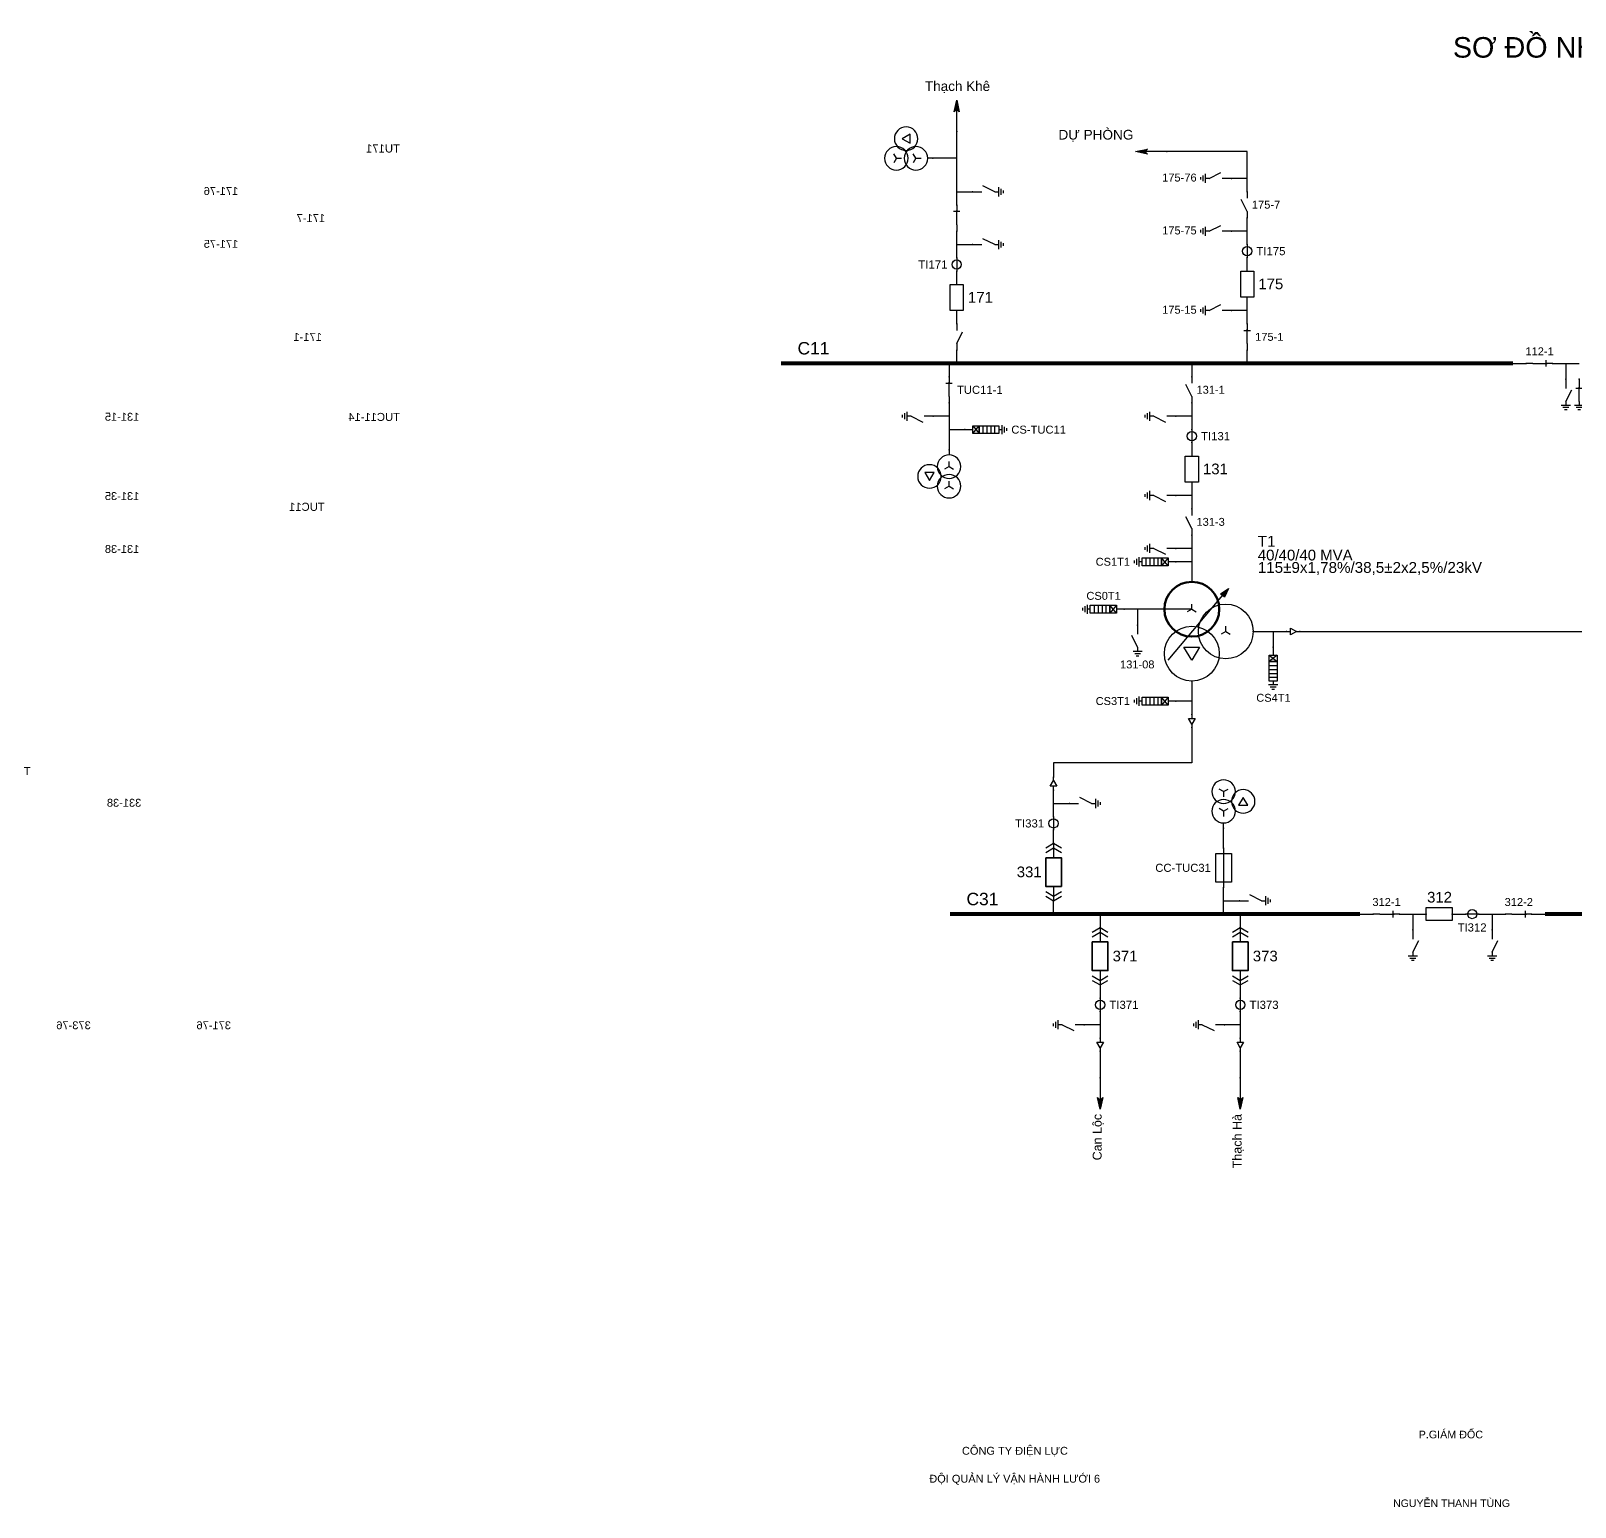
# Model space of a CAD drawing. Header units: millimetres. Extents: x -383 to 412, y 7 to 290.
# Drawn here: x -113.4 to 182.4, y 7.3 to 290 of the extents above; entities that cross this region are included whole.
import ezdxf

# ---------------------------------------------------------------- set-up
doc = ezdxf.new("R2010")
doc.units = ezdxf.units.MM
for name, color, linetype, lineweight in [('BUSBAR_110KV', 1, 'Continuous', 50), ('BUSBAR_35KV', 30, 'Continuous', 50), ('HV_110KV', 1, 'Continuous', 25), ('MV_22KV', 5, 'Continuous', 25), ('MV_35KV', 30, 'Continuous', 25)]:
    doc.layers.add(name, color=color, linetype=linetype, lineweight=lineweight)
doc.layers.add('SYM_PORTS', color=8, linetype='Continuous', plot=False)
doc.layers.add('TEXT', color=7, linetype='Continuous')
doc.styles.add('SLD_TEXT', font='arial.ttf')

# ---------------------------------------------------------------- blocks, each defined once
blk = doc.blocks.new('SYM_DISCONNECTOR_OPEN')
at = {"lineweight": 25}
for points in [[(0, -1.25), (-1.125, 1)], [(0, 2.5), (0, 1.25)], [(0, -1.25), (0, -2.5)]]:
    blk.add_lwpolyline(points, dxfattribs=at)
at = {"layer": 'SYM_PORTS'}
for p in [(0, 2.5), (0, -2.5)]:
    blk.add_point(p, dxfattribs=at)
blk.add_attdef('DEVICE_CODE', (1, -0.5), '', height=2)
blk = doc.blocks.new('SYM_CIRCUIT_BREAKER')
at = {"lineweight": 25}
blk.add_lwpolyline([(-1.25, 2.5), (1.25, 2.5), (1.25, -2.5), (-1.25, -2.5)], close=True, dxfattribs=at)
at = {"layer": 'SYM_PORTS'}
for p in [(0, 2.5), (0, -2.5)]:
    blk.add_point(p, dxfattribs=at)
blk.add_attdef('DEVICE_CODE', (2.25, -0.5), '', height=2)
at = {"flags": 1}
blk.add_attdef('RATING', (2.25, -3.5), '', height=2, dxfattribs=at)
blk = doc.blocks.new('SYM_CURRENT_TRANSFORMER')
at = {"lineweight": 25}
blk.add_lwpolyline([(0, 1.25), (0, -1.25)], dxfattribs=at)
blk.add_circle((0, 0), 0.875, dxfattribs=at)
at = {"layer": 'SYM_PORTS'}
for p in [(0, 1.25), (0, -1.25)]:
    blk.add_point(p, dxfattribs=at)
blk.add_attdef('DEVICE_CODE', (1.875, -1.75), '', height=2)
at = {"flags": 1}
blk.add_attdef('RATIO', (1.875, -4.75), '', height=2, dxfattribs=at)
blk = doc.blocks.new('SYM_EARTHING_SWITCH_OPEN')
at = {"lineweight": 25}
for points in [[(0, 3), (0, 1.25)], [(0, -1.25), (-1.125, 1)], [(-0.875, -2), (0.875, -2)], [(-0.5625, -2.4375), (0.5625, -2.4375)], [(-0.25, -2.875), (0.25, -2.875)], [(0, -1.25), (0, -2)]]:
    blk.add_lwpolyline(points, dxfattribs=at)
at = {"layer": 'SYM_PORTS'}
blk.add_point((0, 3), dxfattribs=at)
blk.add_attdef('DEVICE_CODE', (1.875, 0), '', height=2)
blk = doc.blocks.new('SYM_DISCONNECTOR_CLOSED')
at = {"lineweight": 25}
for points in [[(-0.625, 1.25), (0.625, 1.25)], [(0, 2.5), (0, 1.25)], [(0, -1.25), (0, 1.5)], [(0, -1.25), (0, -2.5)]]:
    blk.add_lwpolyline(points, dxfattribs=at)
at = {"layer": 'SYM_PORTS'}
for p in [(0, 2.5), (0, -2.5)]:
    blk.add_point(p, dxfattribs=at)
blk.add_attdef('DEVICE_CODE', (1.625, -0.5), '', height=2)
blk = doc.blocks.new('SYM_VOLTAGE_TRANSFORMER')
at = {"lineweight": 25}
for points in [[(0, 4.625), (0, 3.625)], [(0, 1.375), (-0.8625, 0.875)], [(0, 1.375), (0, 2.375)], [(0, 1.375), (0.8625, 0.875)], [(0, -2.375), (-0.8625, -2.875)], [(0, -2.375), (0, -1.375)], [(0, -2.375), (0.8625, -2.875)]]:
    blk.add_lwpolyline(points, dxfattribs=at)
blk.add_lwpolyline([(2.875, 0.25), (4.625, 0.25), (3.75, -1.25)], close=True, dxfattribs=at)
for centre in [(0, 1.375), (3.75, -0.5), (0, -2.375)]:
    blk.add_circle(centre, 2.25, dxfattribs=at)
at = {"layer": 'SYM_PORTS'}
blk.add_point((0, 4.625), dxfattribs=at)
blk.add_attdef('DEVICE_CODE', (7, 1.625), '', height=2)
at = {"flags": 1}
blk.add_attdef('RATIO', (7, -1.375), '', height=2, dxfattribs=at)
blk = doc.blocks.new('SYM_LINE_FEEDER_ARROW')
blk.add_hatch(color=7).paths.add_polyline_path([(0, -3), (-0.5, -0.75), (0, -1.25), (0.5, -0.75)])
at = {"lineweight": 25}
blk.add_lwpolyline([(0, 3), (0, -1.25)], dxfattribs=at)
blk.add_lwpolyline([(0, -3), (-0.5, -0.75), (0, -1.25), (0.5, -0.75)], close=True, dxfattribs=at)
at = {"layer": 'SYM_PORTS'}
blk.add_point((0, 3), dxfattribs=at)
blk.add_attdef('LINE_NAME', (1.5, 0), '', height=2)
blk = doc.blocks.new('SYM_SURGE_ARRESTER')
at = {"lineweight": 25}
for points in [[(0, 4), (0, 2.5)], [(-0.75, 2.5), (0.75, 1.25)], [(0.75, 2.5), (-0.75, 1.25)], [(-0.75, 0.5), (0.75, 0.5)], [(-0.75, -0.25), (0.75, -0.25)], [(-0.75, -1), (0.75, -1)], [(-0.75, -1.75), (0.75, -1.75)], [(0, -2.5), (0, -3.125)], [(-0.875, -3.125), (0.875, -3.125)], [(-0.5625, -3.5625), (0.5625, -3.5625)], [(-0.25, -4), (0.25, -4)]]:
    blk.add_lwpolyline(points, dxfattribs=at)
for points in [[(-0.75, 2.5), (0.75, 2.5), (0.75, 1.25), (-0.75, 1.25)], [(-0.75, 1.25), (0.75, 1.25), (0.75, -2.5), (-0.75, -2.5)]]:
    blk.add_lwpolyline(points, close=True, dxfattribs=at)
at = {"layer": 'SYM_PORTS'}
blk.add_point((0, 4), dxfattribs=at)
blk.add_attdef('DEVICE_CODE', (1.875, 1), '', height=2)
blk = doc.blocks.new('SYM_TRANSFORMER_3W')
blk.add_hatch(color=7).paths.add_polyline_path([(3.75, 8.25), (3.0125, 6.575), (2.2375, 7.225)])
at = {"lineweight": 25}
for points in [[(-7.75, -5.5), (3.0125, 7.35)], [(-3.25, 4.25), (-8.5, 4.25)], [(-3.25, 4.25), (-4.1125, 3.75)], [(-3.25, 4.25), (-3.25, 5.25)], [(-3.25, 4.25), (-2.3875, 3.75)], [(3.25, 0), (2.3875, -0.5)], [(3.25, 0), (3.25, 1)], [(3.25, 0), (4.1125, -0.5)]]:
    blk.add_lwpolyline(points, dxfattribs=at)
for points in [[(3.75, 8.25), (3.0125, 6.575), (2.2375, 7.225)], [(-4.75, -3), (-1.75, -3), (-3.25, -5.5)]]:
    blk.add_lwpolyline(points, close=True, dxfattribs=at)
at = {"lineweight": 50}
blk.add_circle((-3.25, 4.25), 5.25, dxfattribs=at)
at = {"lineweight": 25}
for centre in [(3.25, 0), (-3.25, -4.25)]:
    blk.add_circle(centre, 5.25, dxfattribs=at)
at = {"layer": 'SYM_PORTS'}
for p in [(-3.25, 9.5), (-8.5, 4.25), (8.5, 0), (-3.25, -9.5)]:
    blk.add_point(p, dxfattribs=at)
blk.add_attdef('DEVICE_CODE', (9.5, 6.5), '', height=2)
at = {"flags": 1}
for tag, p in [('POWER', (9.5, 3.5)), ('VOLTAGE_RATIO', (9.5, 0.5))]:
    blk.add_attdef(tag, p, '', height=2, dxfattribs=at)
blk = doc.blocks.new('SYM_CABLE_TERMINATION')
at = {"lineweight": 25}
blk.add_lwpolyline([(-0.625, 0.5), (0.625, 0.5), (0, -0.625)], close=True, dxfattribs=at)
for points in [[(0, 1.25), (0, 0.5)], [(0, -0.625), (0, -1.25)]]:
    blk.add_lwpolyline(points, dxfattribs=at)
at = {"layer": 'SYM_PORTS'}
for p in [(0, 1.25), (0, -1.25)]:
    blk.add_point(p, dxfattribs=at)
blk = doc.blocks.new('SYM_EARTHING_SWITCH_CLOSED')
at = {"lineweight": 25}
for points in [[(0, 3), (0, 1.25)], [(-0.625, 1.25), (0.625, 1.25)], [(0, -1.25), (0, 1.5)], [(-0.875, -2), (0.875, -2)], [(-0.5625, -2.4375), (0.5625, -2.4375)], [(-0.25, -2.875), (0.25, -2.875)], [(0, -1.25), (0, -2)]]:
    blk.add_lwpolyline(points, dxfattribs=at)
at = {"layer": 'SYM_PORTS'}
blk.add_point((0, 3), dxfattribs=at)
blk.add_attdef('DEVICE_CODE', (1.875, 0), '', height=2)
blk = doc.blocks.new('SYM_DRAWOUT_BREAKER')
at = {"lineweight": 25}
for points in [[(-1.5, 4.625), (0, 5.5), (1.5, 4.625)], [(-1.5, 3.75), (0, 4.625), (1.5, 3.75)], [(0, 5.5), (0, 2.75)], [(0, -2.75), (0, -5.5)], [(-1.5, -3.75), (0, -4.625), (1.5, -3.75)], [(-1.5, -4.625), (0, -5.5), (1.5, -4.625)]]:
    blk.add_lwpolyline(points, dxfattribs=at)
at = {"lineweight": 35}
blk.add_lwpolyline([(-1.5, 2.75), (1.5, 2.75), (1.5, -2.75), (-1.5, -2.75)], close=True, dxfattribs=at)
at = {"layer": 'SYM_PORTS'}
for p in [(0, 5.5), (0, -5.5)]:
    blk.add_point(p, dxfattribs=at)
blk.add_attdef('DEVICE_CODE', (2.5, 2.5), '', height=2)
at = {"flags": 1}
blk.add_attdef('RATING', (2.5, -0.5), '', height=2, dxfattribs=at)
blk = doc.blocks.new('SYM_FUSE_DISCONNECTOR')
at = {"lineweight": 25}
blk.add_lwpolyline([(0, 3.75), (0, -3.75)], dxfattribs=at)
blk.add_lwpolyline([(-1.5, 2.75), (1.5, 2.75), (1.5, -2.75), (-1.5, -2.75)], close=True, dxfattribs=at)
at = {"layer": 'SYM_PORTS'}
for p in [(0, 3.75), (0, -3.75)]:
    blk.add_point(p, dxfattribs=at)
blk.add_attdef('DEVICE_CODE', (2.5, 0.75), '', height=2)
at = {"flags": 1}
blk.add_attdef('RATING', (2.5, -2.25), '', height=2, dxfattribs=at)

msp = doc.modelspace()

# ---------------------------------------------------------------- linework, layer by layer
at = {"layer": 'BUSBAR_110KV', "const_width": 0.749}
msp.add_lwpolyline([(30.23, 226.36), (170.46, 226.36)], dxfattribs=at)
at = {"layer": 'BUSBAR_35KV', "const_width": 0.749}
for points in [[(62.6, 120.86), (141.15, 120.86)], [(176.59, 120.86), (249.19, 120.86)]]:
    msp.add_lwpolyline(points, dxfattribs=at)
at = {"layer": 'HV_110KV'}
for points in [[(63.91, 265.64), (63.91, 270.77)], [(119.56, 261.8), (119.56, 266.92), (104.18, 266.92)], [(63.91, 265.64), (59.36, 265.64)], [(63.91, 259.23), (63.91, 265.64)], [(119.56, 261.8), (116.52, 261.8)], [(119.56, 259.23), (119.56, 261.8)], [(63.91, 256.67), (63.91, 259.23)], [(63.91, 259.23), (66.95, 259.23)], [(63.91, 249.11), (63.91, 251.67)], [(119.56, 251.67), (116.52, 251.67)], [(119.56, 251.67), (119.56, 254.23)], [(119.56, 249.11), (119.56, 251.67)], [(63.91, 246.55), (63.91, 249.11)], [(63.91, 249.11), (66.95, 249.11)], [(119.56, 244.05), (119.56, 246.61)], [(63.91, 241.48), (63.91, 244.05)], [(119.56, 236.48), (119.56, 239.05)], [(63.91, 233.92), (63.91, 236.48)], [(119.56, 236.48), (116.52, 236.48)], [(119.56, 233.92), (119.56, 236.48)], [(63.91, 226.36), (63.91, 228.92)], [(119.56, 226.36), (119.56, 228.92)], [(62.45, 226.36), (62.45, 223.79)], [(108.95, 226.36), (108.95, 223.79)], [(170.46, 226.36), (173.02, 226.36)], [(178.02, 226.36), (180.59, 226.36)], [(180.59, 226.36), (180.59, 223.32)], [(180.59, 226.36), (183.15, 226.36)], [(62.45, 216.23), (59.42, 216.23)], [(62.45, 218.79), (62.45, 216.23)], [(62.45, 216.23), (62.45, 213.67)], [(108.95, 216.23), (105.91, 216.23)], [(108.95, 218.79), (108.95, 216.23)], [(108.95, 216.23), (108.95, 213.67)], [(62.45, 213.67), (65.49, 213.67)], [(62.45, 213.67), (62.45, 209.82)], [(108.95, 211.17), (108.95, 208.6)], [(108.95, 203.6), (108.95, 201.04)], [(108.95, 201.04), (105.91, 201.04)], [(108.95, 201.04), (108.95, 198.48)], [(108.95, 193.48), (108.95, 190.91)], [(108.95, 190.91), (105.91, 190.91)], [(108.95, 190.91), (108.95, 188.35)], [(108.95, 188.35), (105.91, 188.35)], [(108.95, 188.35), (108.95, 184.51)], [(98.57, 179.26), (96.01, 179.26)], [(103.7, 179.26), (98.57, 179.26)], [(98.57, 179.26), (98.57, 176.22)]]:
    msp.add_lwpolyline(points, dxfattribs=at)
at = {"layer": 'MV_22KV'}
for points in [[(129.61, 175.01), (132.31, 175.01), (234, 175.01), (234, 153.99), (321, 153.99), (321, 221.49), (387.8, 221.49), (387.8, 197.89), (385.1, 197.89)], [(120.7, 175.01), (124.54, 175.01)], [(124.54, 175.01), (124.54, 171.97)], [(124.54, 175.01), (127.11, 175.01)]]:
    msp.add_lwpolyline(points, dxfattribs=at)
at = {"layer": 'MV_35KV'}
for points in [[(108.95, 165.51), (108.95, 161.66)], [(108.95, 161.66), (105.91, 161.66)], [(108.95, 161.66), (108.95, 159.1)], [(108.95, 156.6), (108.95, 153.9), (108.95, 149.81), (82.46, 149.81), (82.46, 147.11)], [(82.46, 142.05), (82.46, 144.61)], [(82.46, 139.48), (82.46, 142.05)], [(82.46, 142.05), (85.5, 142.05)], [(82.46, 134.42), (82.46, 136.98)], [(115.04, 133.48), (115.04, 137.33)], [(115.04, 123.42), (115.04, 125.98)], [(82.46, 120.86), (82.46, 123.42)], [(115.04, 120.86), (115.04, 123.42)], [(115.04, 123.42), (118.07, 123.42)], [(91.39, 120.86), (91.39, 118.29)], [(118.24, 120.86), (118.24, 118.29)], [(141.15, 120.86), (143.72, 120.86)], [(148.72, 120.86), (151.28, 120.86)], [(151.28, 120.86), (151.28, 117.82)], [(151.28, 120.86), (153.84, 120.86)], [(158.84, 120.86), (161.41, 120.86)], [(163.91, 120.86), (166.47, 120.86)], [(166.47, 120.86), (166.47, 117.82)], [(166.47, 120.86), (169.03, 120.86)], [(174.03, 120.86), (176.59, 120.86)], [(91.39, 107.29), (91.39, 104.73)], [(118.24, 107.29), (118.24, 104.73)], [(91.39, 102.23), (91.39, 99.67)], [(118.24, 102.23), (118.24, 99.67)], [(91.39, 99.67), (88.35, 99.67)], [(91.39, 99.67), (91.39, 97.1)], [(118.24, 99.67), (115.21, 99.67)], [(118.24, 99.67), (118.24, 97.1)], [(91.39, 94.6), (91.39, 89.48)], [(118.24, 94.6), (118.24, 89.48)]]:
    msp.add_lwpolyline(points, dxfattribs=at)

# ---------------------------------------------------------------- block references
at = {"layer": 'HV_110KV'}
for p, rotation in [((63.91, 273.77), 180), ((101.18, 266.92), 270)]:
    msp.add_blockref('SYM_LINE_FEEDER_ARROW', p, dxfattribs=dict(at, rotation=rotation))
ref = msp.add_blockref('SYM_VOLTAGE_TRANSFORMER', (54.73, 265.64), dxfattribs=dict(at, xscale=-1, rotation=270))
ref.add_attrib('DEVICE_CODE', 'TU171', (42.73, 266.75), dxfattribs={"layer": 'TEXT', "extrusion": (0, 0, -1), "height": 1.55, "style": 'SLD_TEXT'})
ref = msp.add_blockref('SYM_EARTHING_SWITCH_OPEN', (69.95, 259.23), dxfattribs=dict(at, xscale=-1, rotation=90))
ref.add_attrib('DEVICE_CODE', '171-76', (73.71, 258.62), dxfattribs={"layer": 'TEXT', "extrusion": (0, 0, -1), "height": 1.521, "style": 'SLD_TEXT'})
ref = msp.add_blockref('SYM_EARTHING_SWITCH_OPEN', (113.52, 261.8), dxfattribs=dict(at, rotation=270))
ref.add_attrib('DEVICE_CODE', '175-76', (103.26, 261.19), dxfattribs={"layer": 'TEXT', "height": 1.521, "style": 'SLD_TEXT'})
ref = msp.add_blockref('SYM_DISCONNECTOR_OPEN', (119.56, 256.73), dxfattribs=at)
ref.add_attrib('DEVICE_CODE', '175-7', (120.45, 256), dxfattribs={"layer": 'TEXT', "height": 1.523, "style": 'SLD_TEXT'})
ref = msp.add_blockref('SYM_DISCONNECTOR_CLOSED', (63.91, 254.17), dxfattribs=dict(at, xscale=-1))
ref.add_attrib('DEVICE_CODE', '171-7', (57.05, 253.42), dxfattribs={"layer": 'TEXT', "extrusion": (0, 0, -1), "height": 1.535, "style": 'SLD_TEXT'})
ref = msp.add_blockref('SYM_EARTHING_SWITCH_OPEN', (113.52, 251.67), dxfattribs=dict(at, rotation=270))
ref.add_attrib('DEVICE_CODE', '175-75', (103.26, 251.06), dxfattribs={"layer": 'TEXT', "height": 1.521, "style": 'SLD_TEXT'})
ref = msp.add_blockref('SYM_EARTHING_SWITCH_OPEN', (69.95, 249.11), dxfattribs=dict(at, xscale=-1, rotation=90))
ref.add_attrib('DEVICE_CODE', '171-75', (73.71, 248.5), dxfattribs={"layer": 'TEXT', "extrusion": (0, 0, -1), "height": 1.521, "style": 'SLD_TEXT'})
ref = msp.add_blockref('SYM_CURRENT_TRANSFORMER', (119.56, 247.86), dxfattribs=at)
ref.add_attrib('DEVICE_CODE', 'TI175', (121.32, 247.08), dxfattribs={"layer": 'TEXT', "height": 1.558, "style": 'SLD_TEXT'})
ref = msp.add_blockref('SYM_CURRENT_TRANSFORMER', (63.91, 245.3), dxfattribs=at)
ref.add_attrib('DEVICE_CODE', 'TI171', (56.54, 244.51), dxfattribs={"layer": 'TEXT', "height": 1.571, "style": 'SLD_TEXT'})
ref = msp.add_blockref('SYM_CIRCUIT_BREAKER', (119.56, 241.55), dxfattribs=at)
ref.add_attrib('DEVICE_CODE', '175', (121.7, 240.56), dxfattribs={"layer": 'TEXT', "height": 2.045, "style": 'SLD_TEXT'})
ref = msp.add_blockref('SYM_CIRCUIT_BREAKER', (63.91, 238.98), dxfattribs=at)
ref.add_attrib('DEVICE_CODE', '171', (66.05, 237.98), dxfattribs={"layer": 'TEXT', "height": 2.063, "style": 'SLD_TEXT'})
ref = msp.add_blockref('SYM_EARTHING_SWITCH_OPEN', (113.52, 236.48), dxfattribs=dict(at, rotation=270))
ref.add_attrib('DEVICE_CODE', '175-15', (103.26, 235.87), dxfattribs={"layer": 'TEXT', "height": 1.521, "style": 'SLD_TEXT'})
ref = msp.add_blockref('SYM_DISCONNECTOR_OPEN', (63.91, 231.42), dxfattribs=dict(at, xscale=-1))
ref.add_attrib('DEVICE_CODE', '171-1', (57.67, 230.67), dxfattribs={"layer": 'TEXT', "extrusion": (0, 0, -1), "height": 1.535, "style": 'SLD_TEXT'})
ref = msp.add_blockref('SYM_DISCONNECTOR_CLOSED', (119.56, 231.42), dxfattribs=at)
ref.add_attrib('DEVICE_CODE', '175-1', (121.07, 230.68), dxfattribs={"layer": 'TEXT', "height": 1.523, "style": 'SLD_TEXT'})
ref = msp.add_blockref('SYM_DISCONNECTOR_CLOSED', (175.52, 226.36), dxfattribs=dict(at, rotation=270))
ref.add_attrib('DEVICE_CODE', '112-1', (172.85, 227.9), dxfattribs={"layer": 'TEXT', "height": 1.519, "style": 'SLD_TEXT'})
ref = msp.add_blockref('SYM_DISCONNECTOR_CLOSED', (209.96, 221.29), dxfattribs=dict(at, xscale=-1))
ref.add_attrib('DEVICE_CODE', 'TUC12-2', (199.66, 220.52), dxfattribs={"layer": 'TEXT', "extrusion": (0, 0, -1), "height": 1.543, "style": 'SLD_TEXT'})
ref = msp.add_blockref('SYM_EARTHING_SWITCH_CLOSED', (183.15, 220.32), dxfattribs=dict(at, xscale=-1))
ref.add_attrib('DEVICE_CODE', '112-25', (186.39, 215.03), dxfattribs={"layer": 'TEXT', "extrusion": (0, 0, -1), "height": 1.517, "style": 'SLD_TEXT'})
ref = msp.add_blockref('SYM_EARTHING_SWITCH_OPEN', (180.59, 220.32), dxfattribs=dict(at, xscale=-1))
ref.add_attrib('DEVICE_CODE', '112-15', (177.47, 215.03), dxfattribs={"layer": 'TEXT', "extrusion": (0, 0, -1), "height": 1.517, "style": 'SLD_TEXT'})
ref = msp.add_blockref('SYM_DISCONNECTOR_CLOSED', (62.45, 221.29), dxfattribs=at)
ref.add_attrib('DEVICE_CODE', 'TUC11-1', (63.97, 220.52), dxfattribs={"layer": 'TEXT', "height": 1.543, "style": 'SLD_TEXT'})
ref = msp.add_blockref('SYM_DISCONNECTOR_OPEN', (108.95, 221.29), dxfattribs=at)
ref.add_attrib('DEVICE_CODE', '131-1', (109.84, 220.55), dxfattribs={"layer": 'TEXT', "height": 1.519, "style": 'SLD_TEXT'})
ref = msp.add_blockref('SYM_EARTHING_SWITCH_CLOSED', (247.79, 216.23), dxfattribs=dict(at, xscale=-1, rotation=270))
ref.add_attrib('DEVICE_CODE', '132-25', (237.53, 215.49), dxfattribs={"layer": 'TEXT', "extrusion": (0, 0, -1), "height": 1.517, "style": 'SLD_TEXT'})
ref = msp.add_blockref('SYM_EARTHING_SWITCH_OPEN', (102.91, 216.23), dxfattribs=dict(at, xscale=-1, rotation=270))
ref.add_attrib('DEVICE_CODE', '131-15', (92.66, 215.37), dxfattribs={"layer": 'TEXT', "extrusion": (0, 0, -1), "height": 1.517, "style": 'SLD_TEXT'})
ref = msp.add_blockref('SYM_EARTHING_SWITCH_OPEN', (56.42, 216.23), dxfattribs=dict(at, xscale=-1, rotation=270))
ref.add_attrib('DEVICE_CODE', 'TUC11-14', (42.73, 215.33), dxfattribs={"layer": 'TEXT', "extrusion": (0, 0, -1), "height": 1.539, "style": 'SLD_TEXT'})
ref = msp.add_blockref('SYM_SURGE_ARRESTER', (69.49, 213.67), dxfattribs=dict(at, rotation=90))
ref.add_attrib('DEVICE_CODE', 'CS-TUC11', (74.38, 212.9), dxfattribs={"layer": 'TEXT', "height": 1.532, "style": 'SLD_TEXT'})
ref = msp.add_blockref('SYM_CURRENT_TRANSFORMER', (108.95, 212.42), dxfattribs=at)
ref.add_attrib('DEVICE_CODE', 'TI131', (110.72, 211.64), dxfattribs={"layer": 'TEXT', "height": 1.555, "style": 'SLD_TEXT'})
ref = msp.add_blockref('SYM_VOLTAGE_TRANSFORMER', (62.45, 205.2), dxfattribs=dict(at, xscale=-1))
ref.add_attrib('DEVICE_CODE', 'TUC11', (57.14, 198.11), dxfattribs={"layer": 'TEXT', "extrusion": (0, 0, -1), "height": 1.545, "style": 'SLD_TEXT'})
ref = msp.add_blockref('SYM_CIRCUIT_BREAKER', (108.95, 206.1), dxfattribs=at)
ref.add_attrib('DEVICE_CODE', '131', (111.09, 205.12), dxfattribs={"layer": 'TEXT', "height": 2.045, "style": 'SLD_TEXT'})
ref = msp.add_blockref('SYM_EARTHING_SWITCH_CLOSED', (247.79, 201.04), dxfattribs=dict(at, xscale=-1, rotation=270))
ref.add_attrib('DEVICE_CODE', '132-35', (237.53, 200.3), dxfattribs={"layer": 'TEXT', "extrusion": (0, 0, -1), "height": 1.517, "style": 'SLD_TEXT'})
ref = msp.add_blockref('SYM_EARTHING_SWITCH_OPEN', (102.91, 201.04), dxfattribs=dict(at, xscale=-1, rotation=270))
ref.add_attrib('DEVICE_CODE', '131-35', (92.66, 200.18), dxfattribs={"layer": 'TEXT', "extrusion": (0, 0, -1), "height": 1.517, "style": 'SLD_TEXT'})
ref = msp.add_blockref('SYM_DISCONNECTOR_OPEN', (108.95, 195.98), dxfattribs=at)
ref.add_attrib('DEVICE_CODE', '131-3', (109.84, 195.24), dxfattribs={"layer": 'TEXT', "height": 1.519, "style": 'SLD_TEXT'})
ref = msp.add_blockref('SYM_TRANSFORMER_3W', (112.2, 175.01), dxfattribs=at)
ref.add_attrib('DEVICE_CODE', 'T1', (121.59, 191.24), dxfattribs={"layer": 'TEXT', "height": 2.081, "style": 'SLD_TEXT'})
ref = msp.add_blockref('SYM_EARTHING_SWITCH_OPEN', (247.79, 190.91), dxfattribs=dict(at, xscale=-1, rotation=270))
ref.add_attrib('DEVICE_CODE', '132-38', (237.53, 190.05), dxfattribs={"layer": 'TEXT', "extrusion": (0, 0, -1), "height": 1.517, "style": 'SLD_TEXT'})
ref = msp.add_blockref('SYM_EARTHING_SWITCH_OPEN', (102.91, 190.91), dxfattribs=dict(at, xscale=-1, rotation=270))
ref.add_attrib('DEVICE_CODE', '131-38', (92.66, 190.05), dxfattribs={"layer": 'TEXT', "extrusion": (0, 0, -1), "height": 1.517, "style": 'SLD_TEXT'})
ref = msp.add_blockref('SYM_SURGE_ARRESTER', (101.91, 188.35), dxfattribs=dict(at, rotation=270))
ref.add_attrib('DEVICE_CODE', 'CS1T1', (90.53, 187.6), dxfattribs={"layer": 'TEXT', "height": 1.515, "style": 'SLD_TEXT'})
ref = msp.add_blockref('SYM_SURGE_ARRESTER', (92.01, 179.26), dxfattribs=dict(at, rotation=270))
ref.add_attrib('DEVICE_CODE', 'CS0T1', (88.76, 181.07), dxfattribs={"layer": 'TEXT', "height": 1.515, "style": 'SLD_TEXT'})
ref = msp.add_blockref('SYM_EARTHING_SWITCH_OPEN', (98.57, 173.22), dxfattribs=at)
ref.add_attrib('DEVICE_CODE', '131-08', (95.2, 167.93), dxfattribs={"layer": 'TEXT', "height": 1.517, "style": 'SLD_TEXT'})
at = {"layer": 'MV_22KV', "rotation": 90}
msp.add_blockref('SYM_CABLE_TERMINATION', (128.36, 175.01), dxfattribs=at)
at = {"layer": 'MV_22KV'}
ref = msp.add_blockref('SYM_SURGE_ARRESTER', (124.54, 167.97), dxfattribs=at)
ref.add_attrib('DEVICE_CODE', 'CS4T1', (121.3, 161.54), dxfattribs={"layer": 'TEXT', "height": 1.515, "style": 'SLD_TEXT'})
at = {"layer": 'MV_35KV'}
ref = msp.add_blockref('SYM_SURGE_ARRESTER', (101.91, 161.66), dxfattribs=dict(at, rotation=270))
ref.add_attrib('DEVICE_CODE', 'CS3T1', (90.53, 160.92), dxfattribs={"layer": 'TEXT', "height": 1.515, "style": 'SLD_TEXT'})
for name, p in [('SYM_CABLE_TERMINATION', (108.95, 157.85)), ('SYM_CABLE_TERMINATION', (91.39, 95.85)), ('SYM_CABLE_TERMINATION', (118.24, 95.85)), ('SYM_LINE_FEEDER_ARROW', (91.39, 86.48)), ('SYM_LINE_FEEDER_ARROW', (118.24, 86.48))]:
    msp.add_blockref(name, p, dxfattribs=at)
ref = msp.add_blockref('SYM_VOLTAGE_TRANSFORMER', (115.04, 141.95), dxfattribs=dict(at, xscale=-1, rotation=180))
ref.add_attrib('DEVICE_CODE', 'TUC31', (113.47, 147.49), dxfattribs={"layer": 'TEXT', "extrusion": (0, 0, -1), "height": 1.545, "style": 'SLD_TEXT'})
at = {"layer": 'MV_35KV', "rotation": 180}
msp.add_blockref('SYM_CABLE_TERMINATION', (82.46, 145.86), dxfattribs=at)
at = {"layer": 'MV_35KV'}
ref = msp.add_blockref('SYM_EARTHING_SWITCH_OPEN', (88.5, 142.05), dxfattribs=dict(at, xscale=-1, rotation=90))
ref.add_attrib('DEVICE_CODE', '331-38', (92.27, 141.43), dxfattribs={"layer": 'TEXT', "extrusion": (0, 0, -1), "height": 1.517, "style": 'SLD_TEXT'})
ref = msp.add_blockref('SYM_CURRENT_TRANSFORMER', (82.46, 138.23), dxfattribs=at)
ref.add_attrib('DEVICE_CODE', 'TI331', (75.1, 137.46), dxfattribs={"layer": 'TEXT', "height": 1.555, "style": 'SLD_TEXT'})
ref = msp.add_blockref('SYM_DRAWOUT_BREAKER', (82.46, 128.92), dxfattribs=at)
ref.add_attrib('DEVICE_CODE', '331', (75.42, 127.93), dxfattribs={"layer": 'TEXT', "height": 2.045, "style": 'SLD_TEXT'})
ref = msp.add_blockref('SYM_FUSE_DISCONNECTOR', (115.04, 129.73), dxfattribs=at)
ref.add_attrib('DEVICE_CODE', 'CC-TUC31', (101.95, 128.96), dxfattribs={"layer": 'TEXT', "height": 1.542, "style": 'SLD_TEXT'})
ref = msp.add_blockref('SYM_EARTHING_SWITCH_OPEN', (121.07, 123.42), dxfattribs=dict(at, xscale=-1, rotation=90))
ref.add_attrib('DEVICE_CODE', 'TUC31-14', (124.84, 122.77), dxfattribs={"layer": 'TEXT', "extrusion": (0, 0, -1), "height": 1.539, "style": 'SLD_TEXT'})
ref = msp.add_blockref('SYM_CIRCUIT_BREAKER', (156.34, 120.86), dxfattribs=dict(at, rotation=270))
ref.add_attrib('DEVICE_CODE', '312', (154.02, 123.08), dxfattribs={"layer": 'TEXT', "height": 2.045, "style": 'SLD_TEXT'})
ref = msp.add_blockref('SYM_DISCONNECTOR_CLOSED', (146.22, 120.86), dxfattribs=dict(at, rotation=270))
ref.add_attrib('DEVICE_CODE', '312-1', (143.54, 122.42), dxfattribs={"layer": 'TEXT', "height": 1.519, "style": 'SLD_TEXT'})
ref = msp.add_blockref('SYM_CURRENT_TRANSFORMER', (162.66, 120.86), dxfattribs=dict(at, rotation=270))
ref.add_attrib('DEVICE_CODE', 'TI312', (159.86, 117.53), dxfattribs={"layer": 'TEXT', "height": 1.555, "style": 'SLD_TEXT'})
ref = msp.add_blockref('SYM_DISCONNECTOR_CLOSED', (171.53, 120.86), dxfattribs=dict(at, rotation=270))
ref.add_attrib('DEVICE_CODE', '312-2', (168.86, 122.42), dxfattribs={"layer": 'TEXT', "height": 1.519, "style": 'SLD_TEXT'})
ref = msp.add_blockref('SYM_EARTHING_SWITCH_OPEN', (166.47, 114.82), dxfattribs=dict(at, xscale=-1))
ref.add_attrib('DEVICE_CODE', '312-25', (163.35, 109.53), dxfattribs={"layer": 'TEXT', "extrusion": (0, 0, -1), "height": 1.517, "style": 'SLD_TEXT'})
ref = msp.add_blockref('SYM_EARTHING_SWITCH_OPEN', (151.28, 114.82), dxfattribs=dict(at, xscale=-1))
ref.add_attrib('DEVICE_CODE', '312-15', (148.16, 109.53), dxfattribs={"layer": 'TEXT', "extrusion": (0, 0, -1), "height": 1.517, "style": 'SLD_TEXT'})
ref = msp.add_blockref('SYM_DRAWOUT_BREAKER', (91.39, 112.79), dxfattribs=at)
ref.add_attrib('DEVICE_CODE', '371', (93.78, 111.81), dxfattribs={"layer": 'TEXT', "height": 2.045, "style": 'SLD_TEXT'})
ref = msp.add_blockref('SYM_DRAWOUT_BREAKER', (118.24, 112.79), dxfattribs=at)
ref.add_attrib('DEVICE_CODE', '373', (120.64, 111.81), dxfattribs={"layer": 'TEXT', "height": 2.045, "style": 'SLD_TEXT'})
ref = msp.add_blockref('SYM_CURRENT_TRANSFORMER', (91.39, 103.48), dxfattribs=at)
ref.add_attrib('DEVICE_CODE', 'TI371', (93.16, 102.71), dxfattribs={"layer": 'TEXT', "height": 1.558, "style": 'SLD_TEXT'})
ref = msp.add_blockref('SYM_CURRENT_TRANSFORMER', (118.24, 103.48), dxfattribs=at)
ref.add_attrib('DEVICE_CODE', 'TI373', (120.01, 102.71), dxfattribs={"layer": 'TEXT', "height": 1.558, "style": 'SLD_TEXT'})
ref = msp.add_blockref('SYM_EARTHING_SWITCH_OPEN', (112.21, 99.67), dxfattribs=dict(at, xscale=-1, rotation=270))
ref.add_attrib('DEVICE_CODE', '373-76', (101.95, 98.81), dxfattribs={"layer": 'TEXT', "extrusion": (0, 0, -1), "height": 1.521, "style": 'SLD_TEXT'})
ref = msp.add_blockref('SYM_EARTHING_SWITCH_OPEN', (85.35, 99.67), dxfattribs=dict(at, xscale=-1, rotation=270))
ref.add_attrib('DEVICE_CODE', '371-76', (75.1, 98.81), dxfattribs={"layer": 'TEXT', "extrusion": (0, 0, -1), "height": 1.521, "style": 'SLD_TEXT'})

# ---------------------------------------------------------------- texts
at = {"layer": 'TEXT', "attachment_point": 7, "style": 'SLD_TEXT'}
for s, insert, char_height in [('SƠ ĐỒ NHẤT THỨ TRẠM 110KV CẨM MINH', (158.96, 284.06), 3.9322), ('Thạch Khê', (57.84, 278.13), 1.846), ('DỰ PHÒNG', (83.4, 268.82), 1.862), ('C11', (33.43, 228.03), 2.382), ('40/40/40 MVA', (121.59, 188.58), 2.052), ('115±9x1,78%/38,5±2x2,5%/23kV', (121.59, 185.84), 2.081), ('C31', (65.79, 122.53), 2.382), ('P.GIÁM ĐỐC', (152.41, 20.42), 1.47), ('CÔNG TY ĐIỆN LỰC', (64.92, 16.97), 1.509), ('ĐỘI QUẢN LÝ VẬN HÀNH LƯỚI 6', (58.66, 11.54), 1.5062), ('NGUYỄN THANH TÙNG', (147.51, 7.27), 1.4425)]:
    msp.add_mtext(s, dxfattribs=dict(at, insert=insert, char_height=char_height))
at = {"layer": 'TEXT', "attachment_point": 7, "rotation": 90, "style": 'SLD_TEXT'}
for s, insert, char_height in [('Can Lộc', (92.05, 73.69), 1.711), ('Thạch Hà', (118.87, 72.15), 1.723)]:
    msp.add_mtext(s, dxfattribs=dict(at, insert=insert, char_height=char_height))

doc.saveas('drawing.dxf')
